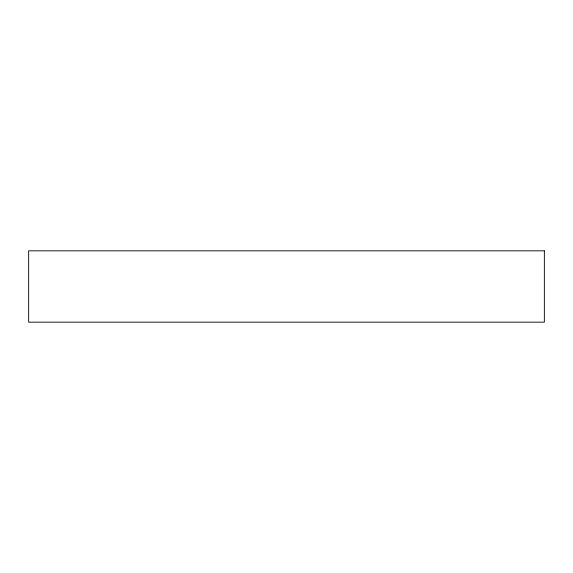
<?xml version="1.0" encoding="UTF-8"?>
<svg xmlns="http://www.w3.org/2000/svg" width="573" height="573" viewBox="0 0 573 573"><rect width="100%" height="100%" fill="white"/><g stroke="black" fill="none" stroke-linecap="round" stroke-linejoin="round"><path stroke-width="0.86" d="M544.35 250.831L28.65 250.831L28.65 322.169L544.35 322.169L544.35 250.831"/></g></svg>
